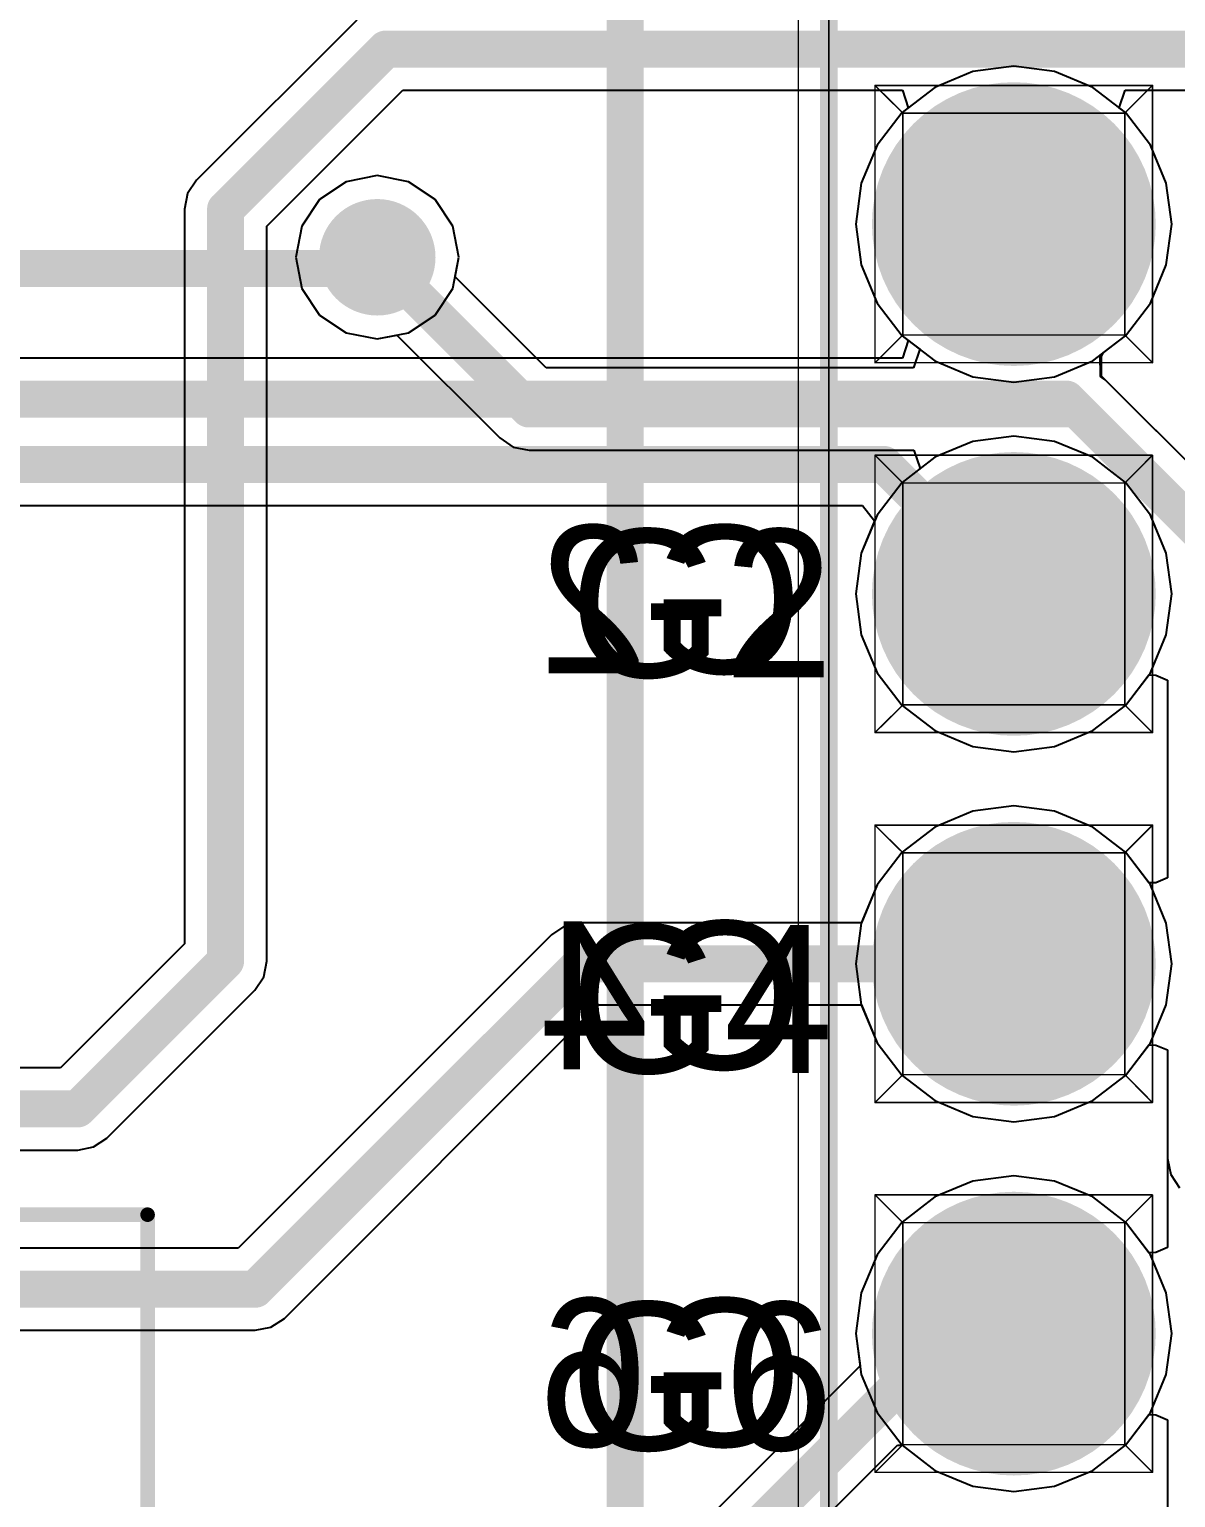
# Model space of a CAD drawing. Header units: millimetres. Extents: x 307 to 423, y 231 to 400.
# Drawn here: x 396.23 to 404.1, y 267.69 to 277.78 of the extents above; entities that cross this region are included whole.
import ezdxf

# ---------------------------------------------------------------- set-up
doc = ezdxf.new("R2010")
doc.units = ezdxf.units.MM
for name, color, linetype in [('BottomLayer', 5, 'Continuous'), ('BottomOverlay', 54, 'Continuous'), ('BottomSolder', 6, 'Continuous'), ('Mechanical14', 56, 'Continuous'), ('Mechanical16', 56, 'Continuous'), ('Mechanical20', 56, 'Continuous'), ('MidLayer1', 16, 'Continuous'), ('MidLayer2', 76, 'Continuous'), ('MultiLayer', 9, 'Continuous'), ('PadHoleLayer', 156, 'Continuous'), ('TopLayer', 1, 'Continuous'), ('TopOverlay', 2, 'Continuous'), ('TopSolder', 216, 'Continuous'), ('ViaHoleLayer', 16, 'Continuous')]:
    doc.layers.add(name, color=color, linetype=linetype)

# ---------------------------------------------------------------- blocks, each defined once
blk = doc.blocks.new('CON_SAMTEC_TSW_135_07_X_D_467')
at = {"layer": 'BottomLayer', "const_width": 0.925}
for points in [[(12.238, -1.27, 1), (13.162, -1.27, 1)], [(14.778, -1.27, 1), (15.702, -1.27, 1)], [(17.318, -1.27, 1), (18.242, -1.27, 1)], [(19.858, -1.27, 1), (20.782, -1.27, 1)]]:
    blk.add_lwpolyline(points, format="xyb", close=True, dxfattribs=at)
at = {"layer": 'BottomSolder', "const_width": 0.975}
for points in [[(12.213, -1.27, 1), (13.187, -1.27, 1)], [(14.753, -1.27, 1), (15.727, -1.27, 1)], [(17.293, -1.27, 1), (18.267, -1.27, 1)], [(19.833, -1.27, 1), (20.807, -1.27, 1)]]:
    blk.add_lwpolyline(points, format="xyb", close=True, dxfattribs=at)
at = {"layer": 'Mechanical14', "const_width": 0.01}
for points in [[(11.748, -2.223), (11.748, -0.318)], [(13.652, -0.318), (11.748, -0.318)], [(11.938, -0.508), (11.748, -0.318)], [(13.462, -0.508), (13.652, -0.318)], [(13.652, -2.223), (13.652, -0.318)], [(14.287, -2.223), (14.287, -0.318)], [(14.478, -0.508), (14.287, -0.318)], [(16.192, -0.318), (14.287, -0.318)], [(16.002, -0.508), (16.192, -0.318)], [(16.192, -2.223), (16.192, -0.318)], [(16.828, -2.223), (16.828, -0.318)], [(17.018, -0.508), (16.828, -0.318)], [(18.733, -0.318), (16.828, -0.318)], [(18.542, -0.508), (18.733, -0.318)], [(18.733, -2.223), (18.733, -0.318)], [(19.367, -2.223), (19.367, -0.318)], [(19.558, -0.508), (19.367, -0.318)], [(21.273, -0.318), (19.367, -0.318)], [(21.082, -0.508), (21.273, -0.318)], [(21.273, -2.223), (21.273, -0.318)], [(13.462, -0.508), (11.938, -0.508)], [(11.938, -2.032), (11.938, -0.508)], [(13.462, -2.032), (13.462, -0.508)], [(16.002, -0.508), (14.478, -0.508)], [(14.478, -2.032), (14.478, -0.508)], [(16.002, -2.032), (16.002, -0.508)], [(17.018, -2.032), (17.018, -0.508)], [(18.542, -0.508), (17.018, -0.508)], [(18.542, -2.032), (18.542, -0.508)], [(19.558, -2.032), (19.558, -0.508)], [(21.082, -0.508), (19.558, -0.508)], [(21.082, -2.032), (21.082, -0.508)], [(11.748, -2.223), (11.938, -2.032)], [(13.462, -2.032), (11.938, -2.032)], [(13.652, -2.223), (13.462, -2.032)], [(14.287, -2.223), (14.478, -2.032)], [(16.002, -2.032), (14.478, -2.032)], [(16.192, -2.223), (16.002, -2.032)], [(16.828, -2.223), (17.018, -2.032)], [(18.542, -2.032), (17.018, -2.032)], [(18.733, -2.223), (18.542, -2.032)], [(19.367, -2.223), (19.558, -2.032)], [(21.082, -2.032), (19.558, -2.032)], [(21.273, -2.223), (21.082, -2.032)], [(13.652, -2.223), (11.748, -2.223)], [(16.192, -2.223), (14.287, -2.223)], [(18.733, -2.223), (16.828, -2.223)], [(21.273, -2.223), (19.367, -2.223)], [(44.45, -2.54), (-44.45, -2.54)]]:
    blk.add_lwpolyline(points, dxfattribs=at)
at = {"layer": 'Mechanical14', "const_width": 0.005}
for points in [[(11.745, -0.318, 1), (11.75, -0.318, 1)], [(11.745, -0.318, 1), (11.75, -0.318, 1)], [(11.745, -0.318, 1), (11.75, -0.318, 1)], [(13.65, -0.318, 1), (13.655, -0.318, 1)], [(13.65, -0.318, 1), (13.655, -0.318, 1)], [(13.65, -0.318, 1), (13.655, -0.318, 1)], [(14.285, -0.318, 1), (14.29, -0.318, 1)], [(14.285, -0.318, 1), (14.29, -0.318, 1)], [(14.285, -0.318, 1), (14.29, -0.318, 1)], [(16.19, -0.318, 1), (16.195, -0.318, 1)], [(16.19, -0.318, 1), (16.195, -0.318, 1)], [(16.19, -0.318, 1), (16.195, -0.318, 1)], [(16.825, -0.318, 1), (16.83, -0.318, 1)], [(16.825, -0.318, 1), (16.83, -0.318, 1)], [(16.825, -0.318, 1), (16.83, -0.318, 1)], [(18.73, -0.318, 1), (18.735, -0.318, 1)], [(18.73, -0.318, 1), (18.735, -0.318, 1)], [(18.73, -0.318, 1), (18.735, -0.318, 1)], [(19.365, -0.318, 1), (19.37, -0.318, 1)], [(19.365, -0.318, 1), (19.37, -0.318, 1)], [(19.365, -0.318, 1), (19.37, -0.318, 1)], [(21.27, -0.318, 1), (21.275, -0.318, 1)], [(21.27, -0.318, 1), (21.275, -0.318, 1)], [(21.27, -0.318, 1), (21.275, -0.318, 1)], [(11.936, -0.508, 1), (11.94, -0.508, 1)], [(11.936, -0.508, 1), (11.94, -0.508, 1)], [(11.936, -0.508, 1), (11.94, -0.508, 1)], [(13.46, -0.508, 1), (13.464, -0.508, 1)], [(13.46, -0.508, 1), (13.464, -0.508, 1)], [(13.46, -0.508, 1), (13.464, -0.508, 1)], [(14.476, -0.508, 1), (14.48, -0.508, 1)], [(14.476, -0.508, 1), (14.48, -0.508, 1)], [(14.476, -0.508, 1), (14.48, -0.508, 1)], [(16, -0.508, 1), (16.004, -0.508, 1)], [(16, -0.508, 1), (16.004, -0.508, 1)], [(16, -0.508, 1), (16.004, -0.508, 1)], [(17.016, -0.508, 1), (17.02, -0.508, 1)], [(17.016, -0.508, 1), (17.02, -0.508, 1)], [(17.016, -0.508, 1), (17.02, -0.508, 1)], [(18.54, -0.508, 1), (18.544, -0.508, 1)], [(18.54, -0.508, 1), (18.544, -0.508, 1)], [(18.54, -0.508, 1), (18.544, -0.508, 1)], [(19.556, -0.508, 1), (19.56, -0.508, 1)], [(19.556, -0.508, 1), (19.56, -0.508, 1)], [(19.556, -0.508, 1), (19.56, -0.508, 1)], [(21.08, -0.508, 1), (21.084, -0.508, 1)], [(21.08, -0.508, 1), (21.084, -0.508, 1)], [(21.08, -0.508, 1), (21.084, -0.508, 1)], [(11.936, -2.032, 1), (11.94, -2.032, 1)], [(11.936, -2.032, 1), (11.94, -2.032, 1)], [(11.936, -2.032, 1), (11.94, -2.032, 1)], [(13.46, -2.032, 1), (13.464, -2.032, 1)], [(13.46, -2.032, 1), (13.464, -2.032, 1)], [(13.46, -2.032, 1), (13.464, -2.032, 1)], [(14.476, -2.032, 1), (14.48, -2.032, 1)], [(14.476, -2.032, 1), (14.48, -2.032, 1)], [(14.476, -2.032, 1), (14.48, -2.032, 1)], [(16, -2.032, 1), (16.004, -2.032, 1)], [(16, -2.032, 1), (16.004, -2.032, 1)], [(16, -2.032, 1), (16.004, -2.032, 1)], [(17.016, -2.032, 1), (17.02, -2.032, 1)], [(17.016, -2.032, 1), (17.02, -2.032, 1)], [(17.016, -2.032, 1), (17.02, -2.032, 1)], [(18.54, -2.032, 1), (18.544, -2.032, 1)], [(18.54, -2.032, 1), (18.544, -2.032, 1)], [(18.54, -2.032, 1), (18.544, -2.032, 1)], [(19.556, -2.032, 1), (19.56, -2.032, 1)], [(19.556, -2.032, 1), (19.56, -2.032, 1)], [(19.556, -2.032, 1), (19.56, -2.032, 1)], [(21.08, -2.032, 1), (21.084, -2.032, 1)], [(21.08, -2.032, 1), (21.084, -2.032, 1)], [(21.08, -2.032, 1), (21.084, -2.032, 1)], [(11.745, -2.223, 1), (11.75, -2.223, 1)], [(11.745, -2.223, 1), (11.75, -2.223, 1)], [(11.745, -2.223, 1), (11.75, -2.223, 1)], [(13.65, -2.223, 1), (13.655, -2.223, 1)], [(13.65, -2.223, 1), (13.655, -2.223, 1)], [(13.65, -2.223, 1), (13.655, -2.223, 1)], [(14.285, -2.223, 1), (14.29, -2.223, 1)], [(14.285, -2.223, 1), (14.29, -2.223, 1)], [(14.285, -2.223, 1), (14.29, -2.223, 1)], [(16.19, -2.223, 1), (16.195, -2.223, 1)], [(16.19, -2.223, 1), (16.195, -2.223, 1)], [(16.19, -2.223, 1), (16.195, -2.223, 1)], [(16.825, -2.223, 1), (16.83, -2.223, 1)], [(16.825, -2.223, 1), (16.83, -2.223, 1)], [(16.825, -2.223, 1), (16.83, -2.223, 1)], [(18.73, -2.223, 1), (18.735, -2.223, 1)], [(18.73, -2.223, 1), (18.735, -2.223, 1)], [(18.73, -2.223, 1), (18.735, -2.223, 1)], [(19.365, -2.223, 1), (19.37, -2.223, 1)], [(19.365, -2.223, 1), (19.37, -2.223, 1)], [(19.365, -2.223, 1), (19.37, -2.223, 1)], [(21.27, -2.223, 1), (21.275, -2.223, 1)], [(21.27, -2.223, 1), (21.275, -2.223, 1)], [(21.27, -2.223, 1), (21.275, -2.223, 1)]]:
    blk.add_lwpolyline(points, format="xyb", close=True, dxfattribs=at)
at = {"layer": 'Mechanical16', "const_width": 0.01}
blk.add_lwpolyline([(44.67, -2.75), (-44.67, -2.75)], dxfattribs=at)
at = {"layer": 'MidLayer1', "const_width": 0.925}
for points in [[(12.238, -1.27, 1), (13.162, -1.27, 1)], [(14.778, -1.27, 1), (15.702, -1.27, 1)], [(17.318, -1.27, 1), (18.242, -1.27, 1)], [(19.858, -1.27, 1), (20.782, -1.27, 1)]]:
    blk.add_lwpolyline(points, format="xyb", close=True, dxfattribs=at)
at = {"layer": 'MidLayer2', "const_width": 0.925}
for points in [[(12.238, -1.27, 1), (13.162, -1.27, 1)], [(14.778, -1.27, 1), (15.702, -1.27, 1)], [(17.318, -1.27, 1), (18.242, -1.27, 1)], [(19.858, -1.27, 1), (20.782, -1.27, 1)]]:
    blk.add_lwpolyline(points, format="xyb", close=True, dxfattribs=at)
at = {"layer": 'MultiLayer', "const_width": 0.925}
for points in [[(12.238, -1.27, 1), (13.162, -1.27, 1)], [(14.778, -1.27, 1), (15.702, -1.27, 1)], [(17.318, -1.27, 1), (18.242, -1.27, 1)], [(19.858, -1.27, 1), (20.782, -1.27, 1)]]:
    blk.add_lwpolyline(points, format="xyb", close=True, dxfattribs=at)
at = {"layer": 'PadHoleLayer', "const_width": 0.5}
for points in [[(12.45, -1.27, 1), (12.95, -1.27, 1)], [(14.99, -1.27, 1), (15.49, -1.27, 1)], [(17.53, -1.27, 1), (18.03, -1.27, 1)], [(20.07, -1.27, 1), (20.57, -1.27, 1)]]:
    blk.add_lwpolyline(points, format="xyb", close=True, dxfattribs=at)
at = {"layer": 'TopLayer', "const_width": 0.925}
for points in [[(12.238, -1.27, 1), (13.162, -1.27, 1)], [(14.778, -1.27, 1), (15.702, -1.27, 1)], [(17.318, -1.27, 1), (18.242, -1.27, 1)], [(19.858, -1.27, 1), (20.782, -1.27, 1)]]:
    blk.add_lwpolyline(points, format="xyb", close=True, dxfattribs=at)
at = {"layer": 'TopOverlay', "const_width": 0.12}
blk.add_lwpolyline([(44.45, -2.54), (-44.45, -2.54)], dxfattribs=at)
at = {"layer": 'TopSolder', "const_width": 0.975}
for points in [[(12.213, -1.27, 1), (13.187, -1.27, 1)], [(14.753, -1.27, 1), (15.727, -1.27, 1)], [(17.293, -1.27, 1), (18.267, -1.27, 1)], [(19.833, -1.27, 1), (20.807, -1.27, 1)]]:
    blk.add_lwpolyline(points, format="xyb", close=True, dxfattribs=at)
blk = doc.blocks.new('TS14121260BK260SCRD_477')
at = {"layer": 'Mechanical20', "const_width": 0.1}
for points in [[(-1.975, 4.5), (14.475, 4.5)], [(14.475, -9.5), (14.475, 4.5)]]:
    blk.add_lwpolyline(points, dxfattribs=at)
at = {"layer": 'Mechanical20', "const_width": 0.05}
blk.add_lwpolyline([(14.45, 4.5, 1), (14.5, 4.5, 1)], format="xyb", close=True, dxfattribs=at)
blk.add_lwpolyline([(14.45, 4.5, 1), (14.5, 4.5, 1)], format="xyb", close=True, dxfattribs=at)

msp = doc.modelspace()

# ---------------------------------------------------------------- linework, layer by layer
at = {"layer": 'BottomLayer'}
for p, q in [((402.986, 277.525), (402.705, 277.488)), ((403.266, 277.488), (402.986, 277.525)), ((402.705, 277.488), (402.443, 277.38)), ((403.528, 277.38), (403.266, 277.488)), ((402.443, 277.38), (402.219, 277.207)), ((403.752, 277.207), (403.528, 277.38)), ((402.219, 277.207), (402.047, 276.983)), ((403.925, 276.983), (403.752, 277.207)), ((402.047, 276.983), (401.938, 276.721)), ((404.033, 276.721), (403.925, 276.983)), ((398.401, 276.731), (398.219, 276.609)), ((398.615, 276.774), (398.401, 276.731)), ((398.83, 276.731), (398.615, 276.774)), ((399.012, 276.609), (398.83, 276.731)), ((401.938, 276.721), (401.901, 276.441)), ((404.07, 276.441), (404.033, 276.721)), ((398.219, 276.609), (398.097, 276.427)), ((399.133, 276.427), (399.012, 276.609)), ((398.097, 276.427), (398.055, 276.213)), ((399.176, 276.213), (399.133, 276.427)), ((401.901, 276.441), (401.938, 276.16)), ((404.033, 276.16), (404.07, 276.441)), ((398.055, 276.213), (398.097, 275.998)), ((399.133, 275.998), (399.176, 276.213)), ((401.938, 276.16), (402.047, 275.899)), ((403.925, 275.899), (404.033, 276.16)), ((398.097, 275.998), (398.219, 275.816)), ((399.012, 275.816), (399.133, 275.998)), ((402.047, 275.899), (402.219, 275.674)), ((403.752, 275.674), (403.925, 275.899)), ((398.219, 275.816), (398.401, 275.695)), ((398.83, 275.695), (399.012, 275.816)), ((398.401, 275.695), (398.615, 275.652)), ((398.615, 275.652), (398.83, 275.695)), ((402.219, 275.674), (402.261, 275.641)), ((402.261, 275.641), (402.221, 275.521)), ((403.599, 275.556), (403.752, 275.674)), ((402.221, 275.521), (392.34, 275.521)), ((403.589, 275.532), (403.599, 275.556)), ((403.589, 275.397), (403.589, 275.532)), ((404.481, 274.504), (403.589, 275.397)), ((392.011, 274.508), (401.947, 274.508)), ((401.947, 274.508), (402.03, 274.402)), ((402.03, 274.402), (401.938, 274.181)), ((401.938, 274.181), (401.901, 273.901)), ((401.901, 273.901), (401.938, 273.62)), ((401.938, 273.62), (402.047, 273.359)), ((402.047, 273.359), (402.219, 273.134)), ((403.752, 273.134), (403.914, 273.345)), ((403.914, 273.345), (403.961, 273.343)), ((403.961, 273.343), (404.041, 273.309)), ((404.041, 273.309), (404.041, 271.952)), ((402.219, 273.134), (402.443, 272.962)), ((403.528, 272.962), (403.752, 273.134)), ((402.443, 272.962), (402.705, 272.853)), ((403.266, 272.853), (403.528, 272.962)), ((402.705, 272.853), (402.986, 272.816)), ((402.986, 272.816), (403.266, 272.853)), ((402.705, 272.408), (402.443, 272.3)), ((402.986, 272.445), (402.705, 272.408)), ((403.266, 272.408), (402.986, 272.445)), ((403.528, 272.3), (403.266, 272.408)), ((402.443, 272.3), (402.219, 272.127)), ((403.752, 272.127), (403.528, 272.3)), ((402.219, 272.127), (402.047, 271.903)), ((403.914, 271.916), (403.752, 272.127)), ((402.047, 271.903), (401.938, 271.641)), ((403.961, 271.918), (403.914, 271.916)), ((404.041, 271.952), (403.961, 271.918)), ((401.938, 271.641), (401.901, 271.361)), ((401.901, 271.361), (401.938, 271.08)), ((401.938, 271.08), (402.047, 270.819)), ((402.047, 270.819), (402.219, 270.594)), ((403.752, 270.594), (403.914, 270.805)), ((403.914, 270.805), (403.961, 270.803)), ((403.961, 270.803), (404.041, 270.769)), ((404.041, 270.769), (404.041, 270.023)), ((402.219, 270.594), (402.443, 270.422)), ((403.528, 270.422), (403.752, 270.594)), ((402.443, 270.422), (402.705, 270.313)), ((403.266, 270.313), (403.528, 270.422)), ((402.705, 270.313), (402.986, 270.276)), ((402.986, 270.276), (403.266, 270.313)), ((404.041, 270.023), (404.041, 270.023)), ((404.041, 270.023), (404.063, 269.915)), ((402.705, 269.868), (402.443, 269.76)), ((402.986, 269.905), (402.705, 269.868)), ((403.266, 269.868), (402.986, 269.905)), ((403.528, 269.76), (403.266, 269.868)), ((404.063, 269.915), (404.124, 269.823)), ((402.443, 269.76), (402.219, 269.587)), ((403.752, 269.587), (403.528, 269.76)), ((402.219, 269.587), (402.047, 269.363)), ((403.925, 269.363), (403.752, 269.587)), ((402.047, 269.363), (401.938, 269.101)), ((404.033, 269.101), (403.925, 269.363)), ((401.938, 269.101), (401.901, 268.821)), ((404.07, 268.821), (404.033, 269.101)), ((401.901, 268.821), (401.938, 268.54)), ((404.033, 268.54), (404.07, 268.821)), ((401.938, 268.54), (402.047, 268.279)), ((403.925, 268.279), (404.033, 268.54)), ((402.047, 268.279), (402.219, 268.054)), ((403.752, 268.054), (403.925, 268.279)), ((402.219, 268.054), (402.443, 267.882)), ((403.528, 267.882), (403.752, 268.054)), ((402.443, 267.882), (402.705, 267.773)), ((403.266, 267.773), (403.528, 267.882)), ((402.705, 267.773), (402.986, 267.736)), ((402.986, 267.736), (403.266, 267.773))]:
    msp.add_line(p, q, dxfattribs=at)
for points, const_width in [([(398.415, 276.213, 1), (398.815, 276.213, 1)], 0.4), ([(403.284, 275.239, 1), (403.411, 275.239, 1)], 0.127), ([(403.284, 275.239, 1), (403.411, 275.239, 1)], 0.127), ([(402.032, 274.79, 1), (402.159, 274.79, 1)], 0.127), ([(402.032, 274.79, 1), (402.159, 274.79, 1)], 0.127), ([(402.922, 273.901, 1), (403.049, 273.901, 1)], 0.127)]:
    msp.add_lwpolyline(points, format="xyb", close=True, dxfattribs=dict(at, const_width=const_width))
at = {"layer": 'BottomLayer', "const_width": 0.254}
for points in [[(392.224, 275.239), (403.347, 275.239)], [(403.347, 275.239), (404.324, 274.263)], [(392.011, 274.79), (402.096, 274.79)], [(402.096, 274.79), (402.986, 273.901)]]:
    msp.add_lwpolyline(points, dxfattribs=at)
at = {"layer": 'MidLayer1'}
for p, q in [((402.986, 277.525), (402.705, 277.488)), ((403.266, 277.488), (402.986, 277.525)), ((402.705, 277.488), (402.443, 277.38)), ((403.528, 277.38), (403.266, 277.488)), ((402.443, 277.38), (402.219, 277.207)), ((403.752, 277.207), (403.528, 277.38)), ((402.219, 277.207), (402.047, 276.983)), ((403.925, 276.983), (403.752, 277.207)), ((402.047, 276.983), (401.938, 276.721)), ((404.033, 276.721), (403.925, 276.983)), ((398.401, 276.731), (398.219, 276.609)), ((398.615, 276.774), (398.401, 276.731)), ((398.83, 276.731), (398.615, 276.774)), ((399.012, 276.609), (398.83, 276.731)), ((401.938, 276.721), (401.901, 276.441)), ((404.07, 276.441), (404.033, 276.721)), ((398.219, 276.609), (398.097, 276.427)), ((399.133, 276.427), (399.012, 276.609)), ((398.097, 276.427), (398.055, 276.213)), ((399.176, 276.213), (399.133, 276.427)), ((401.901, 276.441), (401.938, 276.16)), ((404.033, 276.16), (404.07, 276.441)), ((398.055, 276.213), (398.097, 275.998)), ((399.133, 275.998), (399.176, 276.213)), ((401.938, 276.16), (402.047, 275.899)), ((403.925, 275.899), (404.033, 276.16)), ((398.097, 275.998), (398.219, 275.816)), ((399.012, 275.816), (399.133, 275.998)), ((402.047, 275.899), (402.219, 275.674)), ((403.752, 275.674), (403.925, 275.899)), ((398.219, 275.816), (398.401, 275.695)), ((398.83, 275.695), (399.012, 275.816)), ((398.401, 275.695), (398.615, 275.652)), ((398.615, 275.652), (398.83, 275.695)), ((402.219, 275.674), (402.443, 275.502)), ((403.528, 275.502), (403.752, 275.674)), ((402.443, 275.502), (402.705, 275.393)), ((403.266, 275.393), (403.528, 275.502)), ((402.705, 275.393), (402.986, 275.356)), ((402.986, 275.356), (403.266, 275.393)), ((402.986, 274.985), (402.705, 274.948)), ((403.266, 274.948), (402.986, 274.985)), ((402.705, 274.948), (402.443, 274.84)), ((403.528, 274.84), (403.266, 274.948)), ((402.443, 274.84), (402.219, 274.667)), ((403.752, 274.667), (403.528, 274.84)), ((402.219, 274.667), (402.047, 274.443)), ((403.925, 274.443), (403.752, 274.667)), ((402.047, 274.443), (401.938, 274.181)), ((404.033, 274.181), (403.925, 274.443)), ((401.938, 274.181), (401.901, 273.901)), ((404.07, 273.901), (404.033, 274.181)), ((401.901, 273.901), (401.938, 273.62)), ((404.033, 273.62), (404.07, 273.901)), ((401.938, 273.62), (402.047, 273.359)), ((403.925, 273.359), (404.033, 273.62)), ((402.047, 273.359), (402.219, 273.134)), ((403.752, 273.134), (403.925, 273.359)), ((402.219, 273.134), (402.443, 272.962)), ((403.528, 272.962), (403.752, 273.134)), ((402.443, 272.962), (402.705, 272.853)), ((403.266, 272.853), (403.528, 272.962)), ((402.705, 272.853), (402.986, 272.816)), ((402.986, 272.816), (403.266, 272.853)), ((402.705, 272.408), (402.443, 272.3)), ((402.986, 272.445), (402.705, 272.408)), ((403.266, 272.408), (402.986, 272.445)), ((403.528, 272.3), (403.266, 272.408)), ((402.443, 272.3), (402.219, 272.127)), ((403.752, 272.127), (403.528, 272.3)), ((402.219, 272.127), (402.047, 271.903)), ((403.925, 271.903), (403.752, 272.127)), ((402.047, 271.903), (401.938, 271.641)), ((404.033, 271.641), (403.925, 271.903)), ((401.938, 271.641), (401.901, 271.361)), ((404.07, 271.361), (404.033, 271.641)), ((401.901, 271.361), (401.938, 271.08)), ((404.033, 271.08), (404.07, 271.361)), ((401.938, 271.08), (402.047, 270.819)), ((403.925, 270.819), (404.033, 271.08)), ((402.047, 270.819), (402.219, 270.594)), ((403.752, 270.594), (403.925, 270.819)), ((402.219, 270.594), (402.443, 270.422)), ((403.528, 270.422), (403.752, 270.594)), ((402.443, 270.422), (402.705, 270.313)), ((403.266, 270.313), (403.528, 270.422)), ((402.705, 270.313), (402.986, 270.276)), ((402.986, 270.276), (403.266, 270.313)), ((402.705, 269.868), (402.443, 269.76)), ((402.986, 269.905), (402.705, 269.868)), ((403.266, 269.868), (402.986, 269.905)), ((403.528, 269.76), (403.266, 269.868)), ((402.443, 269.76), (402.219, 269.587)), ((403.752, 269.587), (403.528, 269.76)), ((402.219, 269.587), (402.047, 269.363)), ((403.925, 269.363), (403.752, 269.587)), ((402.047, 269.363), (401.938, 269.101)), ((404.033, 269.101), (403.925, 269.363)), ((401.938, 269.101), (401.901, 268.821)), ((404.07, 268.821), (404.033, 269.101)), ((401.901, 268.821), (401.938, 268.54)), ((404.033, 268.54), (404.07, 268.821)), ((401.938, 268.54), (402.047, 268.279)), ((403.925, 268.279), (404.033, 268.54)), ((402.047, 268.279), (402.219, 268.054)), ((403.752, 268.054), (403.925, 268.279)), ((402.219, 268.054), (402.443, 267.882)), ((403.528, 267.882), (403.752, 268.054)), ((402.443, 267.882), (402.705, 267.773)), ((403.266, 267.773), (403.528, 267.882)), ((402.705, 267.773), (402.986, 267.736)), ((402.986, 267.736), (403.266, 267.773))]:
    msp.add_line(p, q, dxfattribs=at)
at = {"layer": 'MidLayer1', "const_width": 0.4}
msp.add_lwpolyline([(398.415, 276.213, 1), (398.815, 276.213, 1)], format="xyb", close=True, dxfattribs=at)
at = {"layer": 'MidLayer2', "const_width": 0.254}
for points in [[(400.317, 264.709), (400.317, 285.535)], [(398.539, 276.137), (398.615, 276.213)], [(387.287, 276.137), (398.539, 276.137)]]:
    msp.add_lwpolyline(points, dxfattribs=at)
at = {"layer": 'MidLayer2'}
for points, const_width in [([(398.415, 276.213, 1), (398.815, 276.213, 1)], 0.4), ([(398.552, 276.213, 1), (398.679, 276.213, 1)], 0.127), ([(398.476, 276.137, 1), (398.603, 276.137, 1)], 0.127), ([(398.476, 276.137, 1), (398.603, 276.137, 1)], 0.127)]:
    msp.add_lwpolyline(points, format="xyb", close=True, dxfattribs=dict(at, const_width=const_width))
at = {"layer": 'MultiLayer', "const_width": 0.4}
msp.add_lwpolyline([(398.415, 276.213, 1), (398.815, 276.213, 1)], format="xyb", close=True, dxfattribs=at)
at = {"layer": 'TopLayer'}
for p, q in [((398.474, 277.842), (397.374, 276.743)), ((397.856, 276.426), (398.791, 277.36)), ((398.791, 277.36), (402.221, 277.36)), ((402.221, 277.36), (402.261, 277.24)), ((403.71, 277.24), (403.751, 277.36)), ((403.751, 277.36), (404.761, 277.36)), ((402.219, 277.207), (402.047, 276.983)), ((402.261, 277.24), (402.219, 277.207)), ((403.752, 277.207), (403.71, 277.24)), ((403.925, 276.983), (403.752, 277.207)), ((402.047, 276.983), (401.938, 276.721)), ((404.033, 276.721), (403.925, 276.983)), ((397.374, 276.743), (397.313, 276.651)), ((398.401, 276.731), (398.219, 276.609)), ((398.615, 276.774), (398.401, 276.731)), ((398.83, 276.731), (398.615, 276.774)), ((399.012, 276.609), (398.83, 276.731)), ((401.938, 276.721), (401.901, 276.441)), ((404.07, 276.441), (404.033, 276.721)), ((397.313, 276.651), (397.292, 276.543)), ((398.219, 276.609), (398.097, 276.427)), ((399.133, 276.427), (399.012, 276.609)), ((397.292, 276.543), (397.292, 276.543)), ((397.292, 276.543), (397.292, 271.497)), ((397.856, 271.38), (397.856, 276.426)), ((398.097, 276.427), (398.055, 276.213)), ((399.176, 276.213), (399.133, 276.427)), ((401.901, 276.441), (401.938, 276.16)), ((404.033, 276.16), (404.07, 276.441)), ((398.055, 276.213), (398.097, 275.998)), ((399.149, 276.078), (399.176, 276.213)), ((401.938, 276.16), (402.047, 275.899)), ((403.925, 275.899), (404.033, 276.16)), ((398.097, 275.998), (398.219, 275.816)), ((399.774, 275.454), (399.149, 276.078)), ((402.047, 275.899), (402.219, 275.674)), ((403.752, 275.674), (403.925, 275.899)), ((398.219, 275.816), (398.401, 275.695)), ((398.401, 275.695), (398.615, 275.652)), ((398.615, 275.652), (398.75, 275.679)), ((398.75, 275.679), (399.457, 274.972)), ((402.219, 275.674), (402.34, 275.581)), ((403.579, 275.541), (403.752, 275.674)), ((402.34, 275.581), (402.297, 275.454)), ((403.58, 275.399), (403.579, 275.541)), ((402.297, 275.454), (399.774, 275.454)), ((403.584, 275.392), (403.58, 275.399)), ((403.614, 275.371), (403.584, 275.392)), ((404.481, 274.504), (403.614, 275.371)), ((399.457, 274.972), (399.457, 274.972)), ((399.457, 274.972), (399.549, 274.91)), ((399.549, 274.91), (399.657, 274.889)), ((399.657, 274.889), (399.657, 274.889)), ((399.657, 274.889), (402.299, 274.889)), ((402.299, 274.889), (402.342, 274.762)), ((402.342, 274.762), (402.219, 274.667)), ((402.219, 274.667), (402.047, 274.443)), ((402.047, 274.443), (401.938, 274.181)), ((401.938, 274.181), (401.901, 273.901)), ((401.901, 273.901), (401.938, 273.62)), ((401.938, 273.62), (402.047, 273.359)), ((402.047, 273.359), (402.219, 273.134)), ((403.752, 273.134), (403.914, 273.345)), ((403.914, 273.345), (403.961, 273.343)), ((403.961, 273.343), (404.041, 273.309)), ((404.041, 273.309), (404.041, 271.952)), ((402.219, 273.134), (402.443, 272.962)), ((403.528, 272.962), (403.752, 273.134)), ((402.443, 272.962), (402.705, 272.853)), ((403.266, 272.853), (403.528, 272.962)), ((402.705, 272.853), (402.986, 272.816)), ((402.986, 272.816), (403.266, 272.853)), ((402.705, 272.408), (402.443, 272.3)), ((402.986, 272.445), (402.705, 272.408)), ((403.266, 272.408), (402.986, 272.445)), ((403.528, 272.3), (403.266, 272.408)), ((402.443, 272.3), (402.219, 272.127)), ((403.752, 272.127), (403.528, 272.3)), ((402.219, 272.127), (402.047, 271.903)), ((403.914, 271.916), (403.752, 272.127)), ((402.047, 271.903), (401.939, 271.643)), ((403.961, 271.918), (403.914, 271.916)), ((404.041, 271.952), (403.961, 271.918)), ((399.812, 271.56), (397.66, 269.409)), ((399.904, 271.622), (399.812, 271.56)), ((399.812, 271.56), (399.812, 271.56)), ((400.012, 271.643), (399.904, 271.622)), ((401.939, 271.643), (400.012, 271.643)), ((400.012, 271.643), (400.012, 271.643)), ((397.292, 271.497), (396.441, 270.646)), ((397.835, 271.272), (397.856, 271.38)), ((397.774, 271.18), (397.835, 271.272)), ((396.758, 270.164), (397.774, 271.18)), ((397.774, 271.18), (397.774, 271.18)), ((397.977, 268.926), (400.129, 271.078)), ((400.129, 271.078), (401.939, 271.078)), ((401.939, 271.078), (402.047, 270.819)), ((402.047, 270.819), (402.219, 270.594)), ((403.752, 270.594), (403.914, 270.805)), ((403.914, 270.805), (403.961, 270.803)), ((403.961, 270.803), (404.041, 270.769)), ((404.041, 270.769), (404.041, 269.412)), ((396.441, 270.646), (395.77, 270.646)), ((402.219, 270.594), (402.443, 270.422)), ((403.528, 270.422), (403.752, 270.594)), ((402.443, 270.422), (402.705, 270.313)), ((403.266, 270.313), (403.528, 270.422)), ((402.705, 270.313), (402.986, 270.276)), ((402.986, 270.276), (403.266, 270.313)), ((396.666, 270.103), (396.758, 270.164)), ((395.77, 270.081), (396.558, 270.081)), ((396.558, 270.081), (396.666, 270.103)), ((396.558, 270.081), (396.558, 270.081)), ((402.705, 269.868), (402.443, 269.76)), ((402.986, 269.905), (402.705, 269.868)), ((403.266, 269.868), (402.986, 269.905)), ((403.528, 269.76), (403.266, 269.868)), ((402.443, 269.76), (402.219, 269.587)), ((403.752, 269.587), (403.528, 269.76)), ((402.219, 269.587), (402.047, 269.363)), ((403.914, 269.376), (403.752, 269.587)), ((397.66, 269.409), (393.5, 269.409)), ((402.047, 269.363), (401.938, 269.101)), ((403.961, 269.378), (403.914, 269.376)), ((404.041, 269.412), (403.961, 269.378)), ((401.938, 269.101), (401.901, 268.821)), ((393.5, 268.844), (397.777, 268.844)), ((397.777, 268.844), (397.885, 268.865)), ((397.777, 268.844), (397.777, 268.844)), ((397.885, 268.865), (397.977, 268.926)), ((401.901, 268.821), (401.93, 268.599)), ((401.93, 268.599), (397.33, 263.998)), ((403.752, 268.054), (403.914, 268.265)), ((403.914, 268.265), (403.961, 268.263)), ((403.961, 268.263), (404.041, 268.229)), ((404.041, 268.229), (404.041, 266.872)), ((397.647, 263.516), (402.186, 268.056)), ((402.186, 268.056), (402.219, 268.054)), ((402.219, 268.054), (402.443, 267.882)), ((403.528, 267.882), (403.752, 268.054)), ((402.443, 267.882), (402.705, 267.773)), ((403.266, 267.773), (403.528, 267.882)), ((402.705, 267.773), (402.986, 267.736)), ((402.986, 267.736), (403.266, 267.773))]:
    msp.add_line(p, q, dxfattribs=at)
at = {"layer": 'TopLayer', "const_width": 0.254}
for points in [[(397.574, 276.543), (398.674, 277.643)], [(398.674, 277.643), (406.929, 277.643)], [(397.574, 271.38), (397.574, 276.543)], [(398.615, 276.213), (399.657, 275.171)], [(399.657, 275.171), (403.415, 275.171)], [(403.415, 275.171), (404.324, 274.263)], [(396.558, 270.364), (397.574, 271.38)], [(397.777, 269.126), (400.012, 271.361)], [(400.012, 271.361), (402.986, 271.361)], [(395.22, 270.364), (396.558, 270.364)], [(393.027, 269.126), (397.777, 269.126)], [(397.447, 263.716), (402.552, 268.821)], [(402.552, 268.821), (402.986, 268.821)]]:
    msp.add_lwpolyline(points, dxfattribs=at)
at = {"layer": 'TopLayer'}
for points, const_width in [([(398.61, 277.643, 1), (398.737, 277.643, 1)], 0.127), ([(398.61, 277.643, 1), (398.737, 277.643, 1)], 0.127), ([(397.51, 276.543, 1), (397.637, 276.543, 1)], 0.127), ([(397.51, 276.543, 1), (397.637, 276.543, 1)], 0.127), ([(398.415, 276.213, 1), (398.815, 276.213, 1)], 0.4), ([(398.552, 276.213, 1), (398.679, 276.213, 1)], 0.127), ([(399.593, 275.171, 1), (399.72, 275.171, 1)], 0.127), ([(399.593, 275.171, 1), (399.72, 275.171, 1)], 0.127), ([(403.351, 275.171, 1), (403.478, 275.171, 1)], 0.127), ([(403.351, 275.171, 1), (403.478, 275.171, 1)], 0.127), ([(397.51, 271.38, 1), (397.637, 271.38, 1)], 0.127), ([(397.51, 271.38, 1), (397.637, 271.38, 1)], 0.127), ([(399.948, 271.361, 1), (400.075, 271.361, 1)], 0.127), ([(399.948, 271.361, 1), (400.075, 271.361, 1)], 0.127), ([(402.922, 271.361, 1), (403.049, 271.361, 1)], 0.127), ([(396.494, 270.364, 1), (396.621, 270.364, 1)], 0.127), ([(396.494, 270.364, 1), (396.621, 270.364, 1)], 0.127), ([(397.714, 269.126, 1), (397.841, 269.126, 1)], 0.127), ([(397.714, 269.126, 1), (397.841, 269.126, 1)], 0.127), ([(402.488, 268.821, 1), (402.615, 268.821, 1)], 0.127), ([(402.488, 268.821, 1), (402.615, 268.821, 1)], 0.127), ([(402.922, 268.821, 1), (403.049, 268.821, 1)], 0.127)]:
    msp.add_lwpolyline(points, format="xyb", close=True, dxfattribs=dict(at, const_width=const_width))
at = {"layer": 'ViaHoleLayer', "const_width": 0.225}
msp.add_lwpolyline([(398.503, 276.213, 1), (398.728, 276.213, 1)], format="xyb", close=True, dxfattribs=at)

# ---------------------------------------------------------------- block references
at = {"rotation": 270}
msp.add_blockref('CON_SAMTEC_TSW_135_07_X_D_467', (404.256, 289.141), dxfattribs=at)
msp.add_blockref('TS14121260BK260SCRD_477', (382.563, 265.138))

# ---------------------------------------------------------------- texts
at = {"layer": 'BottomOverlay', "text_generation_flag": 2}
for s, p in [('G2', (401.536, 273.355)), ('G4', (401.536, 270.637)), ('G6', (401.536, 268.046))]:
    msp.add_text(s, height=1.016, rotation=360, dxfattribs=at).set_placement(p)
at = {"layer": 'TopOverlay'}
for s, p in [('G2', (399.936, 273.329)), ('G4', (399.936, 270.611)), ('G6', (399.936, 268.021))]:
    msp.add_text(s, height=1.016, rotation=360, dxfattribs=at).set_placement(p)

doc.saveas('drawing.dxf')
